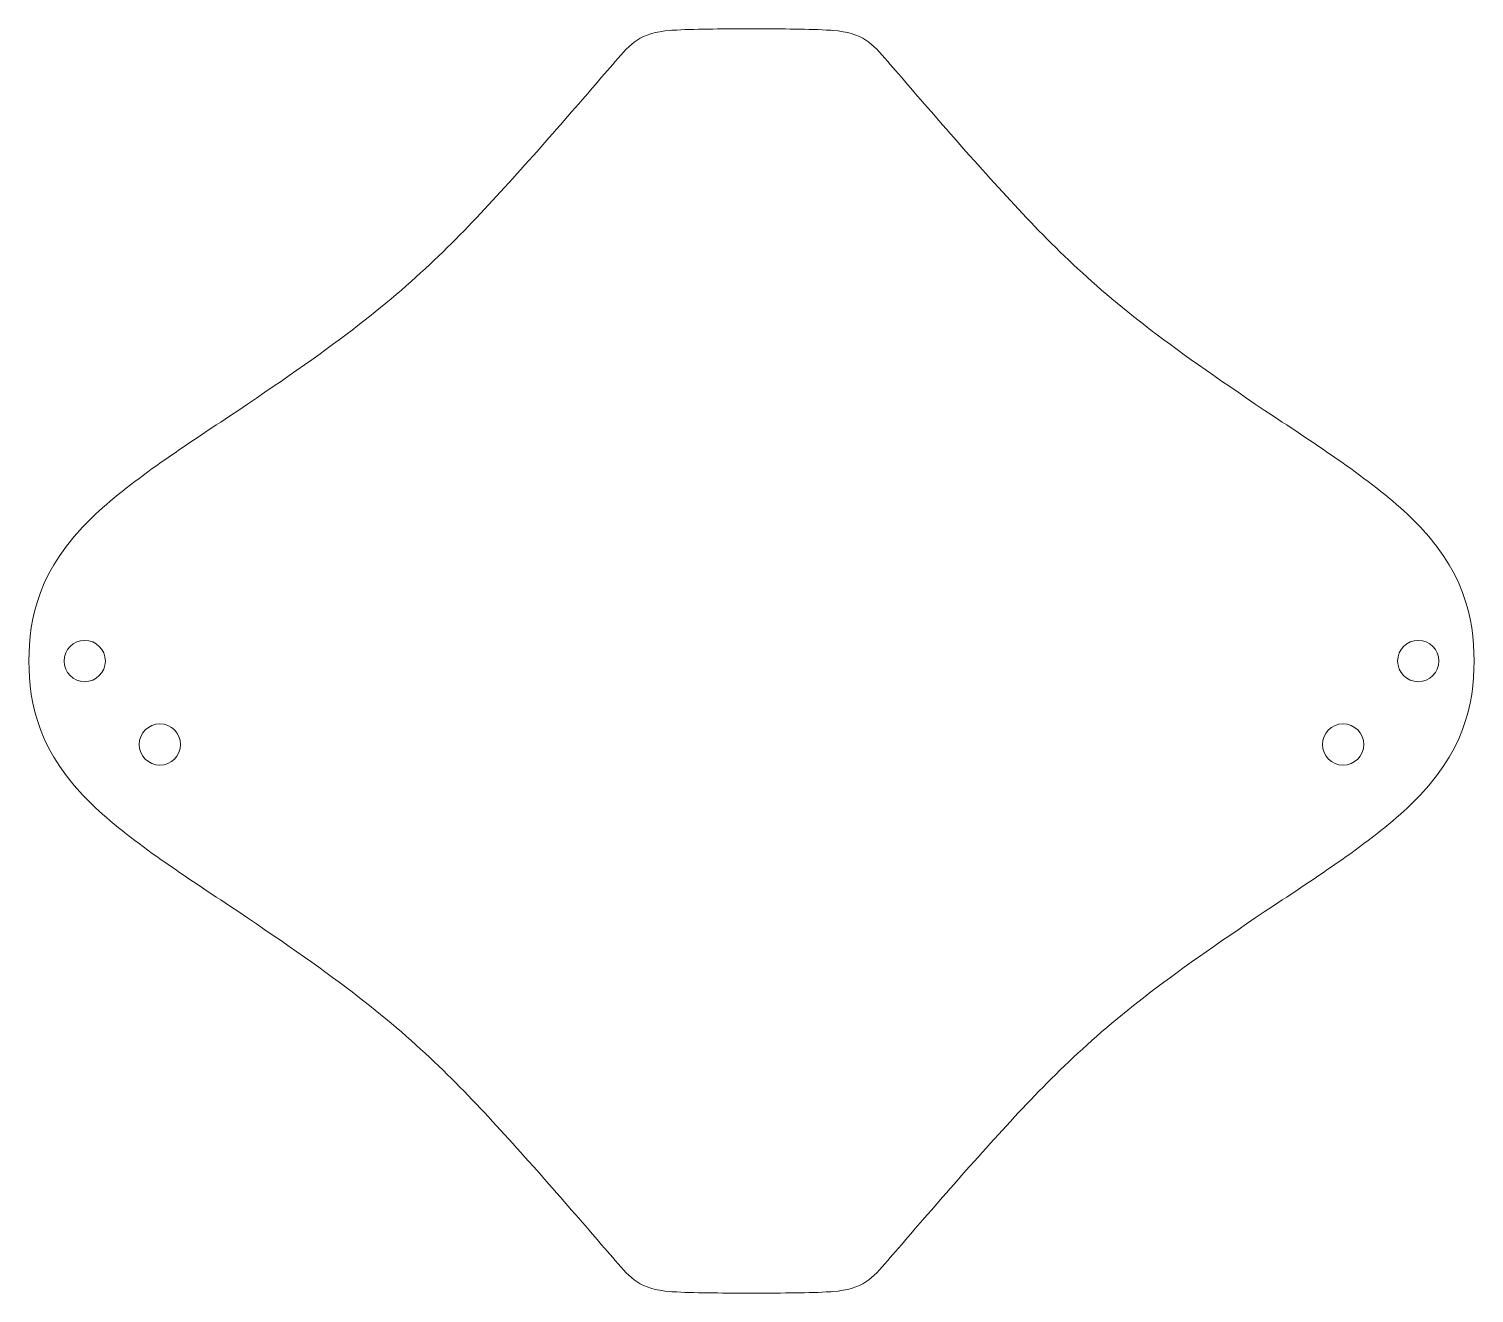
# Model space of a CAD drawing. Header units: millimetres. Extents: x -194 to -117.1, y 71.6 to 138.9.
import ezdxf

# ---------------------------------------------------------------- set-up
doc = ezdxf.new("R2010")
doc.units = ezdxf.units.MM
doc.header["$MEASUREMENT"] = 0
doc.layers.add('Layer 1', color=7, linetype='Continuous', lineweight=0)

# ---------------------------------------------------------------- blocks, each defined once
blk = doc.blocks.new('Block_0')
at = {"layer": 'Layer 1', "color": 1, "lineweight": 9}
for points, knots in [([(-155.557, 71.627), (-154.251, 71.627), (-152.685, 71.627), (-151.575, 71.685), (-151.455, 71.691), (-151.34, 71.698), (-151.23, 71.707), (-149.609, 71.839), (-149.132, 72.396), (-148.303, 73.36), (-146.902, 74.99), (-144.495, 77.788), (-142.197, 80.301), (-139.9, 82.813), (-137.711, 85.039), (-134.288, 87.659), (-132.515, 89.015), (-130.412, 90.477), (-127.763, 92.241), (-125.294, 93.885), (-122.351, 95.792), (-120.448, 97.632), (-117.606, 100.378), (-117.084, 102.974), (-117.084, 105.273), (-117.084, 107.573), (-117.606, 110.168), (-120.448, 112.915), (-122.351, 114.754), (-125.294, 116.661), (-127.763, 118.305), (-130.412, 120.07), (-132.515, 121.531), (-134.288, 122.887), (-137.711, 125.507), (-139.9, 127.734), (-142.197, 130.246), (-144.495, 132.758), (-146.902, 135.556), (-148.303, 137.187), (-149.132, 138.151), (-149.609, 138.707), (-151.23, 138.839), (-151.34, 138.848), (-151.455, 138.855), (-151.575, 138.861), (-152.685, 138.92), (-154.251, 138.92), (-155.557, 138.92), (-156.862, 138.92), (-158.429, 138.92), (-159.538, 138.861), (-159.658, 138.855), (-159.774, 138.848), (-159.884, 138.839), (-161.505, 138.707), (-161.982, 138.151), (-162.81, 137.187), (-164.211, 135.556), (-166.618, 132.758), (-168.916, 130.246), (-171.214, 127.734), (-173.402, 125.507), (-176.826, 122.887), (-178.598, 121.531), (-180.701, 120.07), (-183.351, 118.305), (-185.82, 116.661), (-188.763, 114.754), (-190.666, 112.915), (-193.508, 110.168), (-194.03, 107.573), (-194.03, 105.273), (-194.03, 102.974), (-193.508, 100.378), (-190.666, 97.632), (-188.763, 95.792), (-185.82, 93.885), (-183.351, 92.241), (-180.701, 90.477), (-178.598, 89.015), (-176.826, 87.659), (-173.402, 85.039), (-171.214, 82.813), (-168.916, 80.301), (-166.618, 77.788), (-164.211, 74.99), (-162.81, 73.36), (-161.982, 72.396), (-161.505, 71.839), (-159.884, 71.707), (-159.774, 71.698), (-159.658, 71.691), (-159.538, 71.685), (-158.429, 71.627), (-156.862, 71.627), (-155.557, 71.627)], [0, 0, 0, 0, 1, 1, 1, 2, 2, 2, 3, 3, 3, 4, 4, 4, 5, 5, 5, 6, 6, 6, 7, 7, 7, 8, 8, 8, 9, 9, 9, 10, 10, 10, 11, 11, 11, 12, 12, 12, 13, 13, 13, 14, 14, 14, 15, 15, 15, 16, 16, 16, 17, 17, 17, 18, 18, 18, 19, 19, 19, 20, 20, 20, 21, 21, 21, 22, 22, 22, 23, 23, 23, 24, 24, 24, 25, 25, 25, 26, 26, 26, 27, 27, 27, 28, 28, 28, 29, 29, 29, 30, 30, 30, 31, 31, 31, 32, 32, 32, 32]), ([(-189.957, 105.273), (-189.957, 104.668), (-190.452, 104.173), (-191.057, 104.173), (-191.662, 104.173), (-192.157, 104.668), (-192.157, 105.273), (-192.157, 105.878), (-191.662, 106.373), (-191.057, 106.373), (-190.452, 106.373), (-189.957, 105.878), (-189.957, 105.273)], [0, 0, 0, 0, 1, 1, 1, 2, 2, 2, 3, 3, 3, 4, 4, 4, 4]), ([(-118.957, 105.273), (-118.957, 104.668), (-119.452, 104.173), (-120.057, 104.173), (-120.662, 104.173), (-121.157, 104.668), (-121.157, 105.273), (-121.157, 105.878), (-120.662, 106.373), (-120.057, 106.373), (-119.452, 106.373), (-118.957, 105.878), (-118.957, 105.273)], [0, 0, 0, 0, 1, 1, 1, 2, 2, 2, 3, 3, 3, 4, 4, 4, 4]), ([(-185.957, 100.828), (-185.957, 100.223), (-186.452, 99.728), (-187.057, 99.728), (-187.662, 99.728), (-188.157, 100.223), (-188.157, 100.828), (-188.157, 101.433), (-187.662, 101.928), (-187.057, 101.928), (-186.452, 101.928), (-185.957, 101.433), (-185.957, 100.828)], [0, 0, 0, 0, 1, 1, 1, 2, 2, 2, 3, 3, 3, 4, 4, 4, 4]), ([(-122.957, 100.828), (-122.957, 100.223), (-123.452, 99.728), (-124.057, 99.728), (-124.662, 99.728), (-125.157, 100.223), (-125.157, 100.828), (-125.157, 101.433), (-124.662, 101.928), (-124.057, 101.928), (-123.452, 101.928), (-122.957, 101.433), (-122.957, 100.828)], [0, 0, 0, 0, 1, 1, 1, 2, 2, 2, 3, 3, 3, 4, 4, 4, 4])]:
    blk.add_open_spline(points, degree=3, knots=knots, dxfattribs=at)

msp = doc.modelspace()

# ---------------------------------------------------------------- block references
at = {"layer": 'Layer 1'}
msp.add_blockref('Block_0', (0, 0), dxfattribs=at)

doc.saveas('drawing.dxf')
